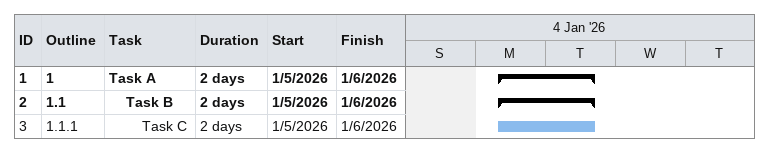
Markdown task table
| ID | WBS | Task | Duration | Start | Finish |
|---|---|---|---|---|---|
| 1 | 1 | **Task A** | 2d | 2026-01-05 | 2026-01-06 |
| 2 | 1.1 | **Task B** | 2d | 2026-01-05 | 2026-01-06 |
| 3 | 1.1.1 | Task C | 2d | 2026-01-05 | 2026-01-06 |
